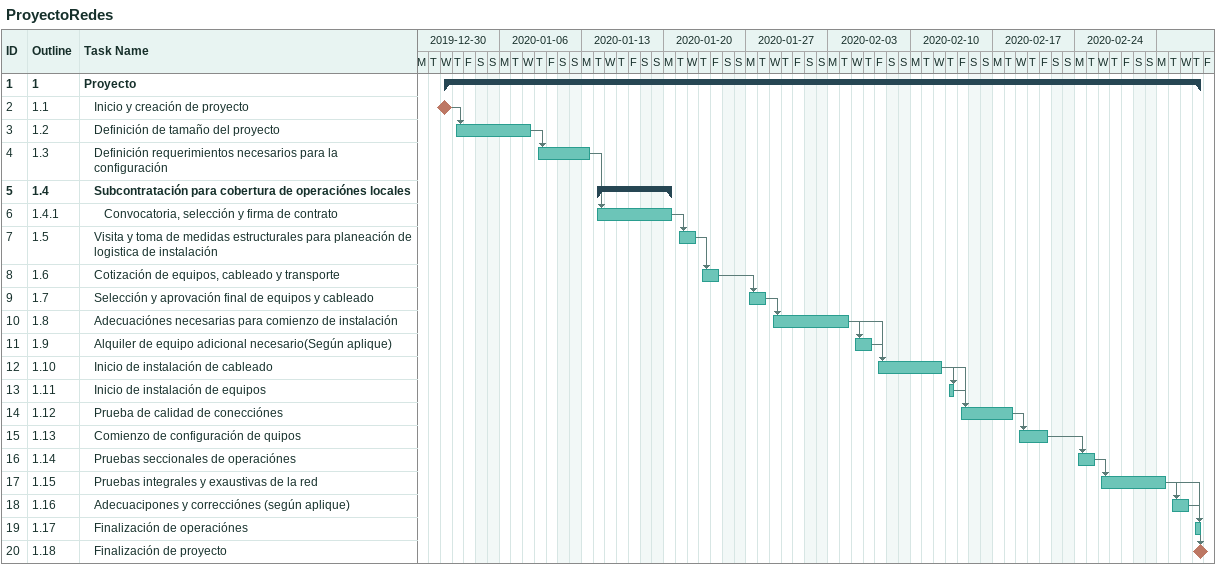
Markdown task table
ProyectoRedes

| ID | WBS | Task | Start | Finish | Predecessors |
|---|---|---|---|---|---|
| 1 | 1 | **Proyecto** | 2020-01-01 | 2020-03-05 |  |
| 2 | 1.1 | Inicio y creación de proyecto (milestone) | 2020-01-01 | 2020-01-01 |  |
| 3 | 1.2 | Definición de tamaño del proyecto | 2020-01-02 | 2020-01-08 | 2 |
| 4 | 1.3 | Definición requerimientos necesarios para la configuración | 2020-01-09 | 2020-01-13 | 3 |
| 5 | 1.4 | **Subcontratación para cobertura de operaciónes locales** | 2020-01-14 | 2020-01-20 |  |
| 6 | 1.4.1 | Convocatoria, selección y firma de contrato | 2020-01-14 | 2020-01-20 | 4 |
| 7 | 1.5 | Visita y toma de medidas estructurales para planeación de logistica de instalación | 2020-01-21 | 2020-01-22 | 6 |
| 8 | 1.6 | Cotización de equipos, cableado y transporte | 2020-01-23 | 2020-01-24 | 7 |
| 9 | 1.7 | Selección y aprovación final de equipos y cableado | 2020-01-27 | 2020-01-28 | 8 |
| 10 | 1.8 | Adecuaciónes necesarias para comienzo de instalación | 2020-01-29 | 2020-02-04 | 9 |
| 11 | 1.9 | Alquiler de equipo adicional necesario(Según aplique) | 2020-02-05 | 2020-02-06 | 10 |
| 12 | 1.10 | Inicio de instalación de cableado | 2020-02-07 | 2020-02-12 | 11, 10 |
| 13 | 1.11 | Inicio de instalación de equipos | 2020-02-13 | 2020-02-13 | 12 |
| 14 | 1.12 | Prueba de calidad de conecciónes | 2020-02-14 | 2020-02-18 | 13, 12 |
| 15 | 1.13 | Comienzo de configuración de quipos | 2020-02-19 | 2020-02-21 | 14 |
| 16 | 1.14 | Pruebas seccionales de operaciónes | 2020-02-24 | 2020-02-25 | 15 |
| 17 | 1.15 | Pruebas integrales y exaustivas de la red | 2020-02-26 | 2020-03-02 | 16 |
| 18 | 1.16 | Adecuacipones y correcciónes (según aplique) | 2020-03-03 | 2020-03-04 | 17 |
| 19 | 1.17 | Finalización de operaciónes | 2020-03-05 | 2020-03-05 | 18, 17 |
| 20 | 1.18 | Finalización de proyecto (milestone) | 2020-03-05 | 2020-03-05 | 19 |
